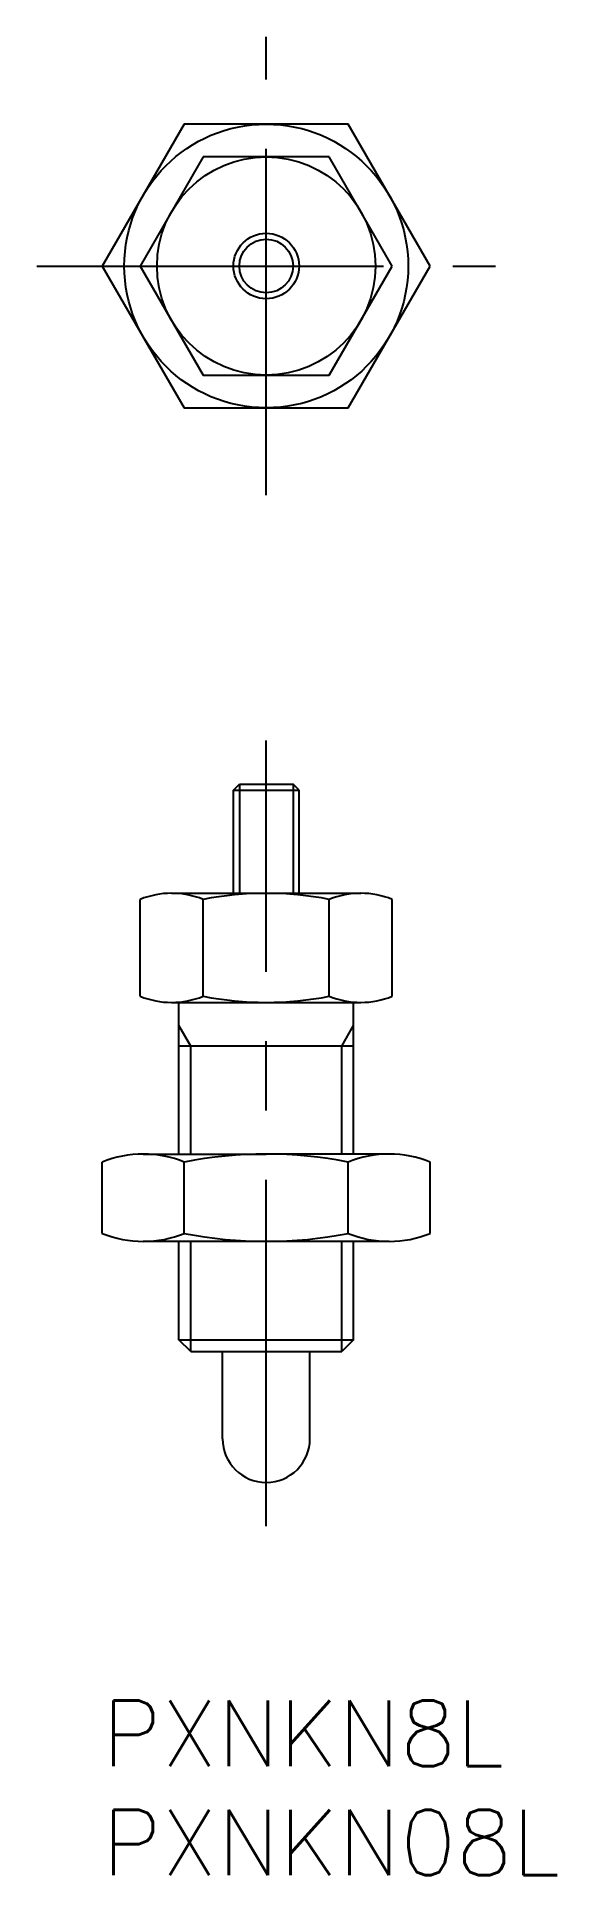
# Model space of a CAD drawing. Extents: x -3 to 20.8, y -8 to 76.3.
import ezdxf

# ---------------------------------------------------------------- set-up
doc = ezdxf.new("R2010")
doc.units = 0
doc.header["$LTSCALE"] = 0.5
doc.linetypes.add('CENTER', pattern=[50.8, 31.75, -6.35, 6.35, -6.35])
for name, color, linetype in [('MSM_CENTER', 1, 'CENTER'), ('MSM_CONTINUOUS', 7, 'CONTINUOUS'), ('MSM_NARROW', 5, 'CONTINUOUS'), ('MSM_PART_NUMBER', 7, 'CONTINUOUS')]:
    doc.layers.add(name, color=color, linetype=linetype)
doc.styles.get("Standard").update_dxf_attribs({"font": 'txt.shx', "height": 3, "bigfont": 'bigfont.shx'})

# ---------------------------------------------------------------- blocks, each defined once
blk = doc.blocks.new('*U6')
at = {"layer": 'MSM_PART_NUMBER'}
blk.add_text('PXNKN8L', height=3, dxfattribs=at).set_placement((0, -3))
blk = doc.blocks.new('*U7')
at = {"layer": 'MSM_PART_NUMBER'}
blk.add_text('PXNKN08L', height=3, dxfattribs=at).set_placement((0, -8))

msp = doc.modelspace()

# ---------------------------------------------------------------- linework, layer by layer
at = {"layer": 'MSM_CENTER'}
for p, q in [((7.506, 55.24), (7.506, 76.252)), ((-3, 65.746), (18.011, 65.746)), ((7.506, 8), (7.506, 44))]:
    msp.add_line(p, q, dxfattribs=at)
at = {"layer": 'MSM_CONTINUOUS'}
for p, q in [((3.753, 72.246), (0, 65.746)), ((11.258, 72.246), (3.753, 72.246)), ((15.011, 65.746), (11.258, 72.246)), ((4.619, 70.746), (1.732, 65.746)), ((10.392, 70.746), (4.619, 70.746)), ((13.279, 65.746), (10.392, 70.746)), ((0, 65.746), (3.753, 59.246)), ((1.732, 65.746), (4.619, 60.746)), ((10.392, 60.746), (13.279, 65.746)), ((11.258, 59.246), (15.011, 65.746)), ((4.619, 60.746), (10.392, 60.746)), ((3.753, 59.246), (11.258, 59.246)), ((6.006, 41.73), (6.276, 42)), ((6.006, 37), (6.006, 41.73)), ((6.006, 41.73), (9.006, 41.73)), ((6.276, 42), (8.735, 42)), ((9.006, 41.73), (8.735, 42)), ((9.006, 37), (9.006, 41.73)), ((1.732, 32.28), (1.732, 36.72)), ((3.175, 37), (11.836, 37)), ((4.619, 32.28), (4.619, 36.72)), ((10.392, 32.28), (10.392, 36.72)), ((13.279, 32.28), (13.279, 36.72)), ((3.175, 32), (11.836, 32)), ((3.506, 25.047), (3.506, 32)), ((11.506, 25.047), (11.506, 32)), ((11.506, 30), (3.506, 30)), ((0, 21.412), (0, 24.683)), ((1.876, 25.047), (7.506, 25.047)), ((3.753, 21.412), (3.753, 24.683)), ((13.135, 25.047), (7.506, 25.047)), ((11.258, 21.412), (11.258, 24.683)), ((15.011, 21.412), (15.011, 24.683)), ((13.135, 21.047), (1.876, 21.047)), ((3.506, 16.541), (3.506, 21.047)), ((11.506, 16.541), (11.506, 21.047)), ((4.047, 16), (3.506, 16.541)), ((3.506, 16.541), (11.506, 16.541)), ((11.506, 16.541), (10.964, 16)), ((4.047, 16), (10.964, 16)), ((5.506, 12), (5.506, 16)), ((9.506, 12), (9.506, 16))]:
    msp.add_line(p, q, dxfattribs=at)
for radius in [6.5, 5, 1.5]:
    msp.add_circle((7.506, 65.746), radius, dxfattribs=at)
for centre, radius, start, end in [((3.175, 33.145), 3.855, 68.01264, 111.98736), ((7.506, 22), 15, 78.9042, 101.0958), ((11.836, 33.145), 3.855, 68.01264, 111.98736), ((3.175, 35.855), 3.855, 248.01264, 291.98736), ((7.506, 47), 15, 258.9042, 281.0958), ((11.836, 35.855), 3.855, 248.01264, 291.98736), ((1.876, 20.036), 5.012, 90, 111.98736), ((1.876, 20.036), 5.012, 68.01264, 90), ((7.506, 5.547), 19.5, 78.9042, 101.0958), ((13.135, 20.036), 5.012, 90, 111.98736), ((13.135, 20.036), 5.012, 68.01264, 90), ((1.876, 26.059), 5.012, 248.01264, 270), ((1.876, 26.059), 5.012, 270, 291.98736), ((7.506, 40.547), 19.5, 258.9042, 281.0958), ((13.135, 26.059), 5.012, 248.01264, 270), ((13.135, 26.059), 5.012, 270, 291.98736), ((7.506, 12), 2, 180, 0)]:
    msp.add_arc(centre, radius, start, end, dxfattribs=at)
at = {"layer": 'MSM_NARROW'}
for p, q in [((6.276, 42), (6.276, 37)), ((8.735, 42), (8.735, 37)), ((4.047, 30), (3.506, 30.938)), ((10.964, 30), (11.506, 30.938)), ((4.047, 25.047), (4.047, 30)), ((10.964, 25.047), (10.964, 30)), ((4.047, 16), (4.047, 21.047)), ((10.964, 16), (10.964, 21.047))]:
    msp.add_line(p, q, dxfattribs=at)
msp.add_circle((7.506, 65.746), 1.23, dxfattribs=at)

# ---------------------------------------------------------------- block references
at = {"layer": 'MSM_CONTINUOUS'}
for name in ['*U6', '*U7']:
    msp.add_blockref(name, (0, 0), dxfattribs=at)

doc.saveas('drawing.dxf')
